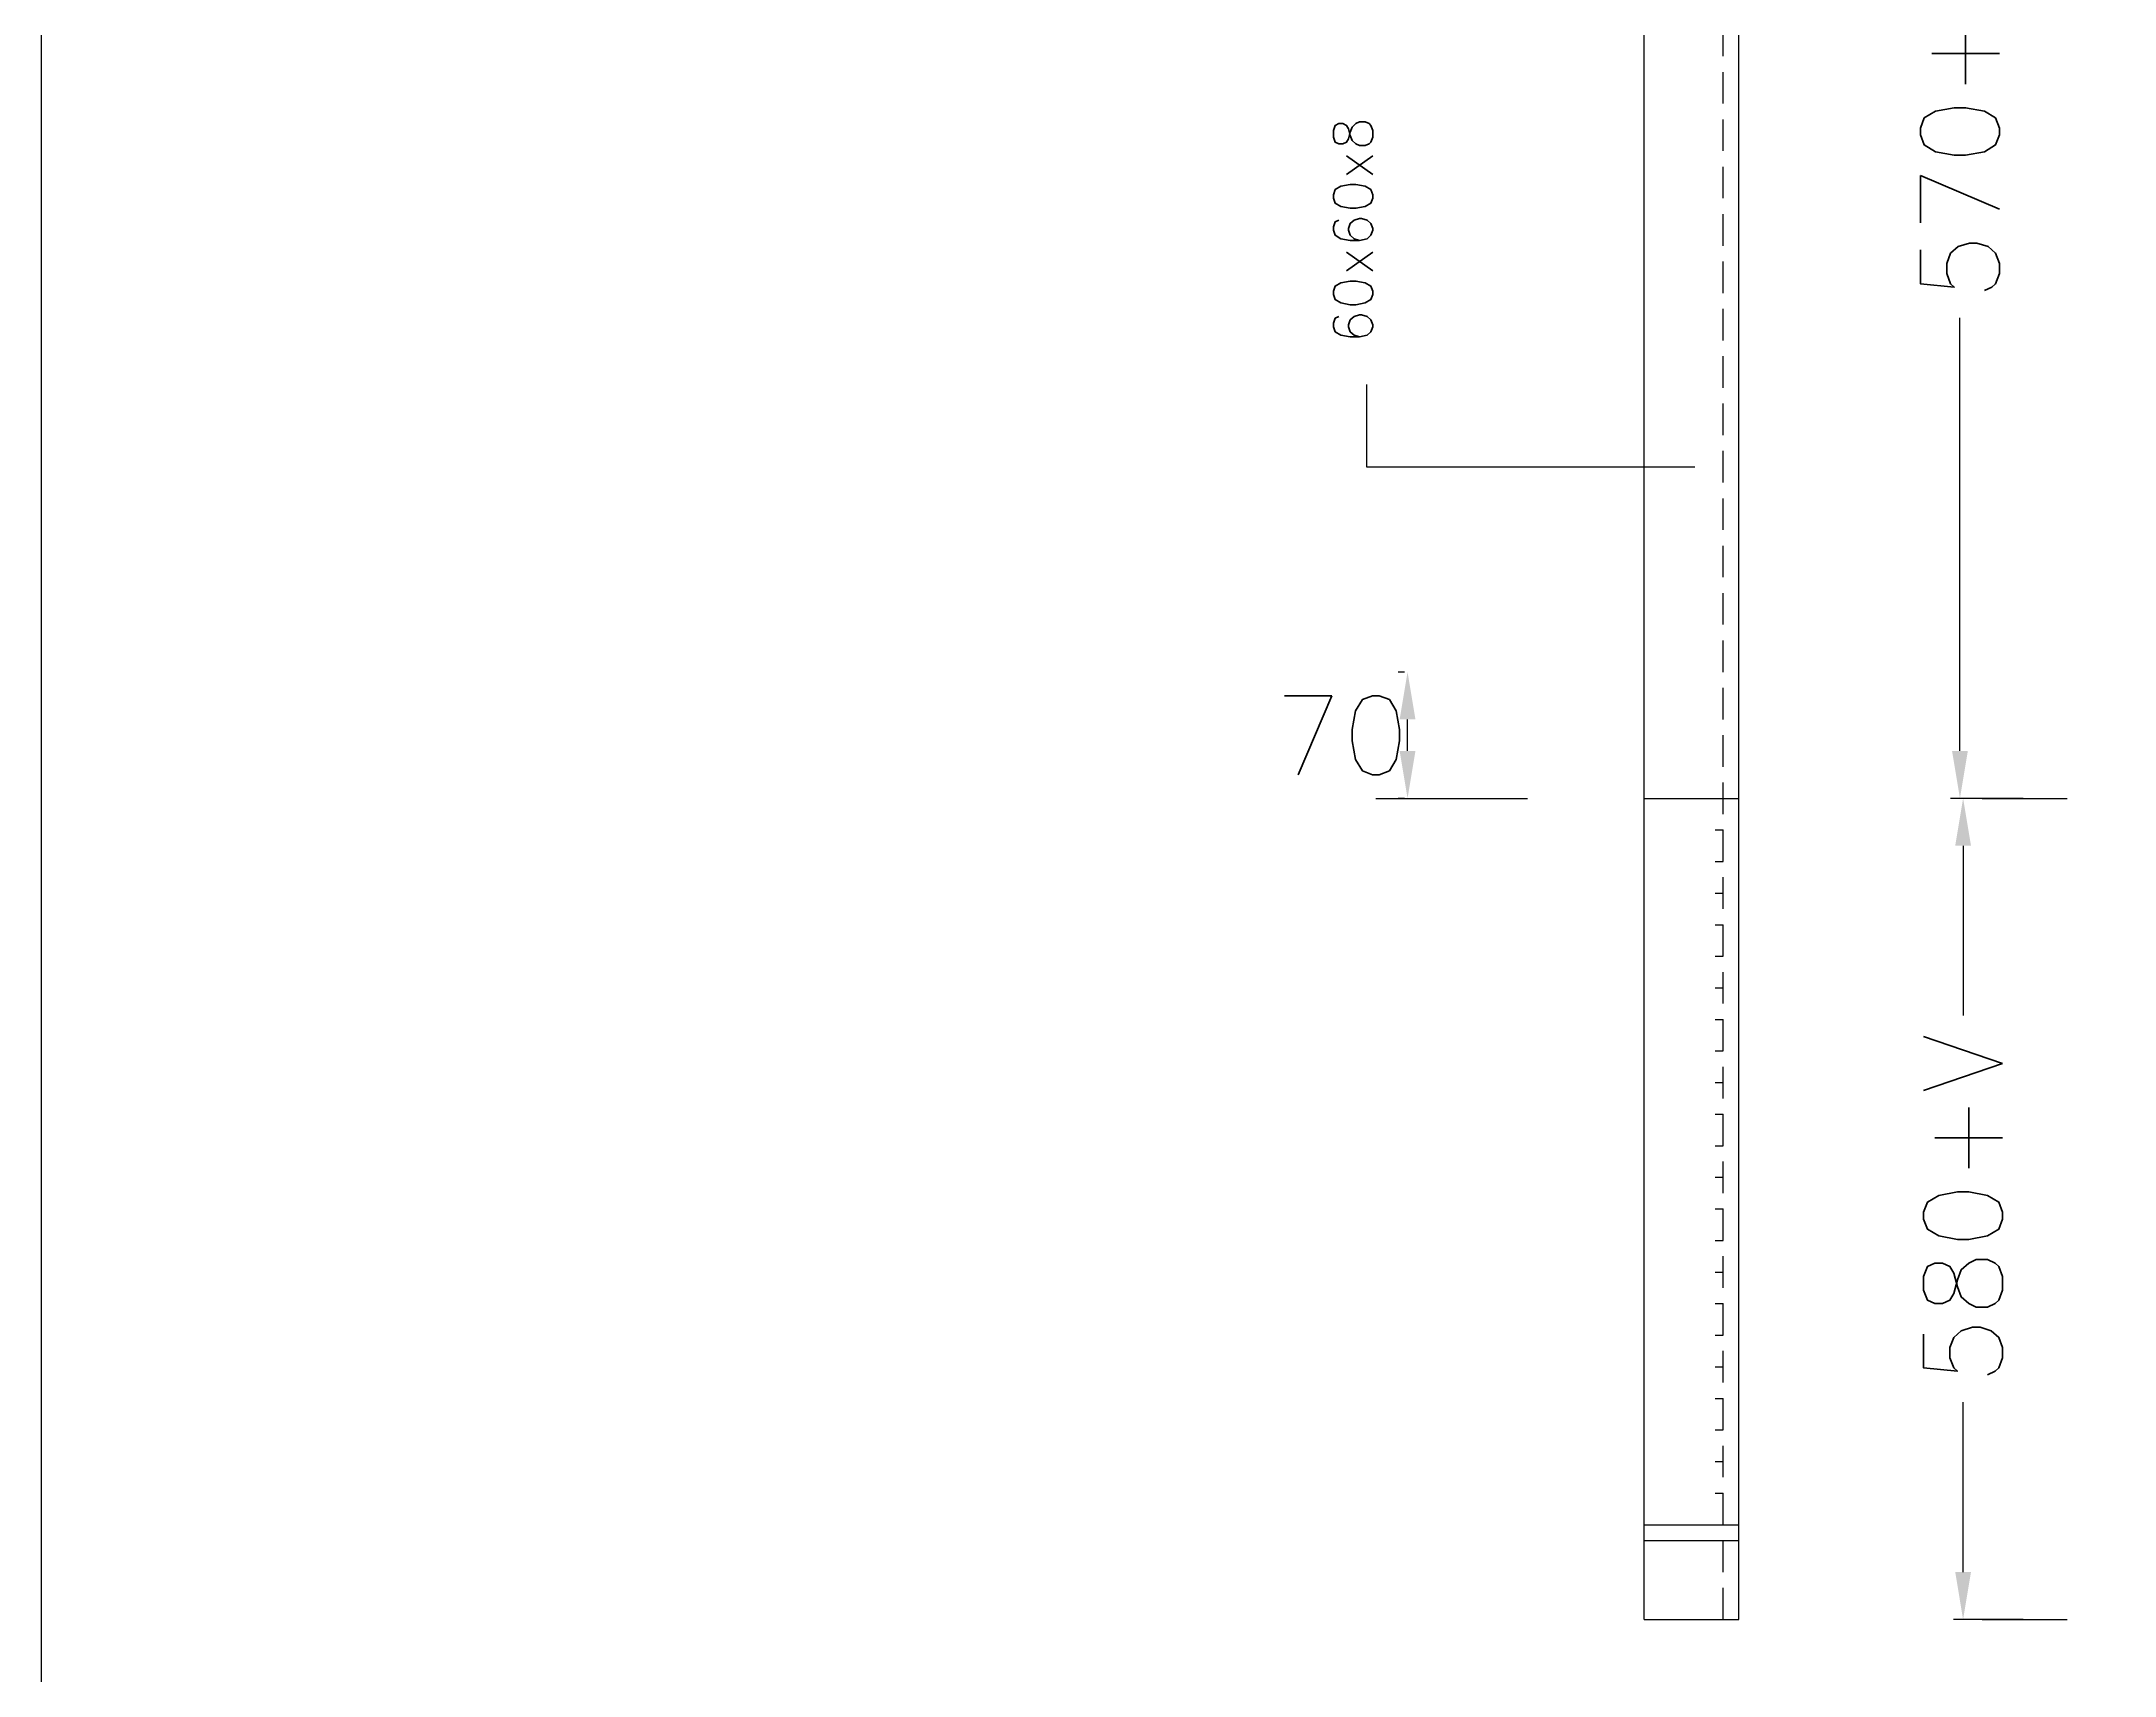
# Model space of a CAD drawing. Header units: metres. Extents: x 444 to 3227, y -3167 to -392.
# Drawn here: x 504.4 to 570.1, y -2353.4 to -2301.6 of the extents above; entities that cross this region are included whole.
import ezdxf

# ---------------------------------------------------------------- set-up
doc = ezdxf.new("R2010")
doc.units = ezdxf.units.M
doc.linetypes.add('DASHEDX2', pattern=[1.5, 1, -0.5])
doc.layers.get('DEFPOINTS').update_dxf_attribs({"linetype": 'CONTINUOUS'})
for name, color, linetype in [('BANGUNAN', 7, 'CONTINUOUS'), ('DIMENSI', 7, 'CONTINUOUS'), ('KOP', 7, 'CONTINUOUS')]:
    doc.layers.add(name, color=color, linetype=linetype)
doc.styles.get("Standard").update_dxf_attribs({"font": 'Simplex.shx', "height": 2.5})
doc.dimstyles.new('Skala 200', dxfattribs={"dimtxt": 0.2, "dimasz": 1.5, "dimexe": 0.3, "dimexo": 0.1, "dimgap": 0.05, "dimtad": 3, "dimtih": 1, "dimtoh": 1, "dimdec": 0, "dimlfac": 2, "dimzin": 0, "dimdsep": 46, "dimtxsty": 'Standard', "dimcen": -0.2, "dimclrd": 8, "dimclre": 8, "dimclrt": 10, "dimadec": 0, "dimazin": 0, "dimtfac": 1, "dimtdec": 0, "dimtofl": 0, "dimtmove": 0, "dimatfit": 3, "dimfxl": 1, "dimtolj": 1, "dimtzin": 0, "dimarcsym": 0})

# ---------------------------------------------------------------- blocks, each defined once
blk = doc.blocks.new('*D142')
at = {"layer": 'DEFPOINTS', "color": 0}
for p in [(565.228, -2282.941), (566.428, -2282.941), (566.428, -2325.606)]:
    blk.add_point(p, dxfattribs=at)
at = {"layer": 'DIMENSI', "color": 8, "lineweight": -2}
for p, q in [((566.328, -2282.941), (564.928, -2282.941)), ((565.228, -2284.441), (565.228, -2298.152)), ((565.228, -2324.106), (565.228, -2310.395)), ((566.328, -2325.606), (564.928, -2325.606))]:
    blk.add_line(p, q, dxfattribs=at)
at = {"layer": 'DIMENSI', "color": 8}
for points in [[(564.978, -2284.441), (565.478, -2284.441), (565.228, -2282.941)], [(564.978, -2324.106), (565.478, -2324.106), (565.228, -2325.606)]]:
    blk.add_solid(points, dxfattribs=at)
at = {"layer": 'DIMENSI', "color": 10, "insert": (565.228, -2304.273), "char_height": 2.5, "attachment_point": 5, "rotation": 90}
blk.add_mtext('\\A1;570+V', dxfattribs=at)
blk = doc.blocks.new('*D149')
at = {"layer": 'DEFPOINTS', "color": 0}
for p in [(565.328, -2325.606), (567.328, -2325.606), (567.328, -2351.606)]:
    blk.add_point(p, dxfattribs=at)
at = {"layer": 'DIMENSI', "color": 8, "lineweight": -2}
for p, q in [((567.228, -2325.606), (565.028, -2325.606)), ((565.328, -2327.106), (565.328, -2332.484)), ((565.328, -2350.106), (565.328, -2344.727)), ((567.228, -2351.606), (565.028, -2351.606))]:
    blk.add_line(p, q, dxfattribs=at)
at = {"layer": 'DIMENSI', "color": 8}
for points in [[(565.078, -2327.106), (565.578, -2327.106), (565.328, -2325.606)], [(565.078, -2350.106), (565.578, -2350.106), (565.328, -2351.606)]]:
    blk.add_solid(points, dxfattribs=at)
at = {"layer": 'DIMENSI', "color": 10, "insert": (565.328, -2338.606), "char_height": 2.5, "attachment_point": 5, "rotation": 90}
blk.add_mtext('\\A1;580+V', dxfattribs=at)
blk = doc.blocks.new('*D150')
at = {"layer": 'DEFPOINTS', "color": 0}
for p in [(547.728, -2321.606), (547.728, -2321.606), (547.728, -2325.606)]:
    blk.add_point(p, dxfattribs=at)
at = {"layer": 'DIMENSI', "color": 8, "lineweight": -2}
for p, q in [((547.628, -2321.606), (547.428, -2321.606)), ((547.728, -2324.106), (547.728, -2323.106)), ((547.628, -2325.606), (547.428, -2325.606))]:
    blk.add_line(p, q, dxfattribs=at)
at = {"layer": 'DIMENSI', "color": 8}
for points in [[(547.478, -2323.106), (547.978, -2323.106), (547.728, -2321.606)], [(547.478, -2324.106), (547.978, -2324.106), (547.728, -2325.606)]]:
    blk.add_solid(points, dxfattribs=at)
at = {"layer": 'DIMENSI', "color": 10, "insert": (545.654, -2323.606), "char_height": 2.5, "attachment_point": 5}
blk.add_mtext('\\A1;70', dxfattribs=at)

msp = doc.modelspace()

# ---------------------------------------------------------------- linework, layer by layer
at = {"layer": 'BANGUNAN', "color": 3}
for p, q in [((555.22763, -2351.60559), (555.22763, -2253.44106)), ((558.22763, -2351.60559), (558.22763, -2253.44106))]:
    msp.add_line(p, q, dxfattribs=at)
at = {"layer": 'BANGUNAN', "color": 2, "linetype": 'DASHEDX2'}
msp.add_line((557.72763, -2351.60559), (557.72763, -2253.44106), dxfattribs=at)
at = {"layer": 'BANGUNAN', "color": 2}
for p, q in [((546.72763, -2325.60559), (551.52763, -2325.60559)), ((555.22763, -2325.60559), (558.22763, -2325.60559)), ((565.92763, -2325.60559), (568.62763, -2325.60559)), ((557.47763, -2326.60559), (557.72763, -2326.60559)), ((557.47763, -2327.60559), (557.72763, -2327.60559)), ((557.47763, -2328.60559), (557.72763, -2328.60559)), ((557.47763, -2329.60559), (557.72763, -2329.60559)), ((557.47763, -2330.60559), (557.72763, -2330.60559)), ((557.47763, -2331.60559), (557.72763, -2331.60559)), ((557.47763, -2332.60559), (557.72763, -2332.60559)), ((557.47763, -2333.60559), (557.72763, -2333.60559)), ((557.47763, -2334.60559), (557.72763, -2334.60559)), ((557.47763, -2335.60559), (557.72763, -2335.60559)), ((557.47763, -2336.60559), (557.72763, -2336.60559)), ((557.47763, -2337.60559), (557.72763, -2337.60559)), ((557.47763, -2338.60559), (557.72763, -2338.60559)), ((557.47763, -2339.60559), (557.72763, -2339.60559)), ((557.47763, -2340.60559), (557.72763, -2340.60559)), ((557.47763, -2341.60559), (557.72763, -2341.60559)), ((557.47763, -2342.60559), (557.72763, -2342.60559)), ((557.47763, -2343.60559), (557.72763, -2343.60559)), ((557.47763, -2344.60559), (557.72763, -2344.60559)), ((557.47763, -2345.60559), (557.72763, -2345.60559)), ((557.47763, -2346.60559), (557.72763, -2346.60559)), ((557.47763, -2347.60559), (557.72763, -2347.60559)), ((555.22763, -2348.60559), (558.22763, -2348.60559)), ((555.22763, -2349.10559), (558.22763, -2349.10559)), ((555.22763, -2351.60559), (558.22763, -2351.60559)), ((565.92763, -2351.60559), (568.62763, -2351.60559))]:
    msp.add_line(p, q, dxfattribs=at)
at = {"layer": 'DIMENSI', "color": 2}
for p, q in [((546.42763, -2312.50559), (546.42763, -2315.10559)), ((546.42763, -2315.10559), (556.82763, -2315.10559))]:
    msp.add_line(p, q, dxfattribs=at)
at = {"layer": 'KOP', "color": 130}
msp.add_lwpolyline([(504.44967, -2407.51517), (504.44967, -1833.51517), (1285.44967, -1833.51517), (1285.44967, -2407.51517)], close=True, dxfattribs=at)

# ---------------------------------------------------------------- texts
at = {"layer": 'DIMENSI', "color": 2}
msp.add_text('60x60x8', height=1.25, rotation=90, dxfattribs=at).set_placement((546.62763, -2311.20559))

# ---------------------------------------------------------------- dimensions: what is measured, and where the dimension line sits
at = {"layer": 'DIMENSI'}
for p1, p2, distance, text, picture, middle in [((566.42763, -2325.60559), (566.42763, -2282.94106), 1.2, '570+V', '*D142', (565.22763, -2304.27333)), ((567.32763, -2351.60559), (567.32763, -2325.60559), 2, '580+V', '*D149', (565.32763, -2338.60559))]:
    dim = msp.add_aligned_dim(p1=p1, p2=p2, distance=distance, text=text, dimstyle='Skala 200', dxfattribs=at)
    dim.commit()
    dim.dimension.update_dxf_attribs({"geometry": picture, "text_midpoint": middle, "text_rotation": 90})
dim = msp.add_aligned_dim(p1=(547.72763, -2325.60559), p2=(547.72763, -2321.60559), distance=0, text='70', dimstyle='Skala 200', dxfattribs=at)
dim.commit()
dim.dimension.update_dxf_attribs({"geometry": '*D150', "text_midpoint": (545.65382, -2323.60559)})

doc.saveas('drawing.dxf')
